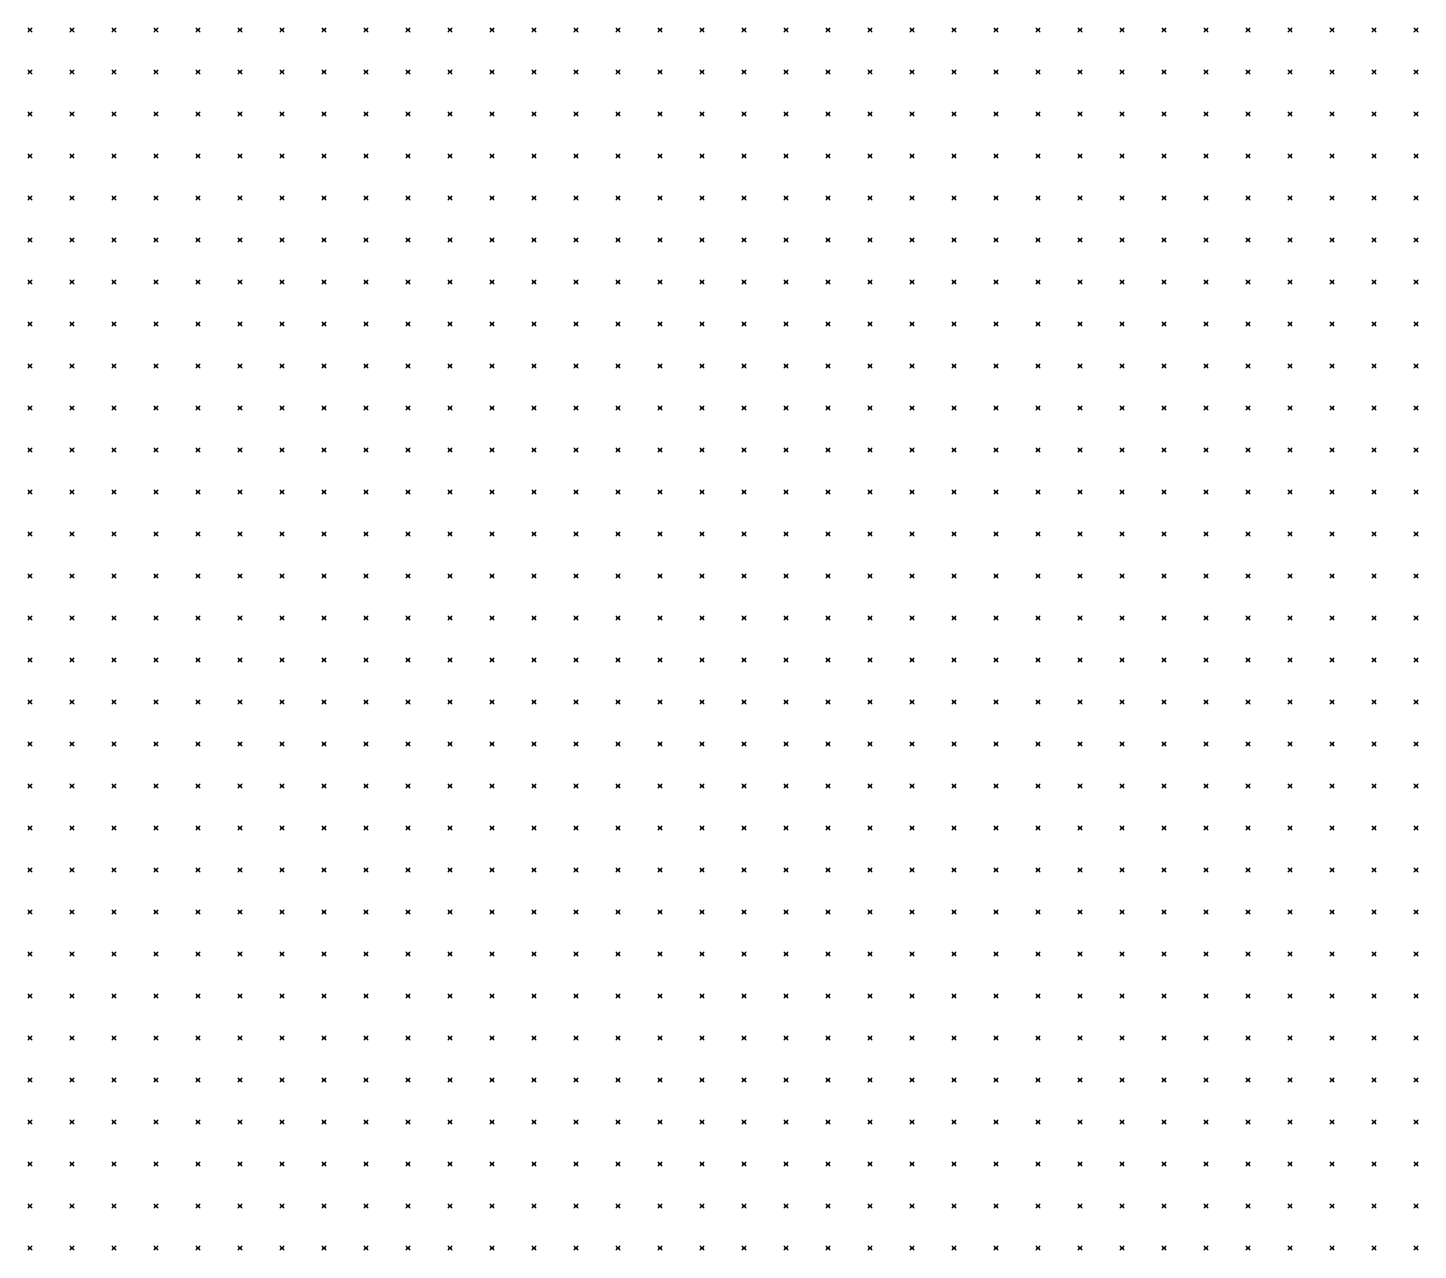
# Model space of a CAD drawing. Header units: metres. Extents: x 441556 to 446409, y 432338 to 461058.
# Drawn here: x 443856.1 to 443955.3, y 445835.1 to 445922.4 of the extents above; entities that cross this region are included whole.
import ezdxf

# ---------------------------------------------------------------- set-up
doc = ezdxf.new("R2010")
doc.units = ezdxf.units.M
doc.header["$MEASUREMENT"] = 0
doc.header["$PDMODE"] = 35
doc.header["$PDSIZE"] = 0.15
doc.layers.add('DTM-NOK-RevN_POINTS', color=91, linetype='Continuous')

msp = doc.modelspace()

# ---------------------------------------------------------------- linework, layer by layer
at = {"layer": 'DTM-NOK-RevN_POINTS'}
for p in [(443856.21, 445922.247, 450.444), (443859.21, 445922.247, 447.466), (443862.209, 445922.247, 444.919), (443865.208, 445922.247, 442.546), (443868.208, 445922.247, 439.803), (443871.207, 445922.247, 437.435), (443874.206, 445922.247, 434.849), (443877.206, 445922.247, 432.416), (443880.205, 445922.247, 430.016), (443883.205, 445922.247, 427.384), (443886.204, 445922.247, 425.056), (443889.203, 445922.247, 422.435), (443892.203, 445922.247, 420.118), (443895.202, 445922.247, 417.293), (443898.201, 445922.247, 414.513), (443901.201, 445922.247, 411.693), (443904.2, 445922.247, 408.978), (443907.199, 445922.247, 406.64), (443910.199, 445922.247, 404.181), (443913.198, 445922.247, 402.354), (443916.197, 445922.247, 401.033), (443919.197, 445922.247, 399.263), (443922.196, 445922.247, 396.566), (443925.196, 445922.247, 393.345), (443928.195, 445922.247, 389.712), (443931.194, 445922.247, 387.185), (443934.194, 445922.247, 385.286), (443937.193, 445922.247, 384.227), (443940.192, 445922.247, 383.909), (443943.192, 445922.247, 383.198), (443946.191, 445922.247, 382.499), (443949.19, 445922.247, 380.996), (443952.19, 445922.247, 379.241), (443955.189, 445922.247, 377.844), (443856.21, 445919.247, 450.944), (443859.21, 445919.247, 448.06), (443862.209, 445919.247, 445.373), (443865.208, 445919.247, 442.871), (443868.208, 445919.247, 439.605), (443871.207, 445919.247, 436.946), (443874.206, 445919.247, 434.113), (443877.206, 445919.247, 431.768), (443880.205, 445919.247, 429.182), (443883.205, 445919.247, 426.593), (443886.204, 445919.247, 424.174), (443889.203, 445919.247, 421.003), (443892.203, 445919.247, 418.362), (443895.202, 445919.247, 415.669), (443898.201, 445919.247, 413.116), (443901.201, 445919.247, 410.821), (443904.2, 445919.247, 408.655), (443907.199, 445919.247, 407.012), (443910.199, 445919.247, 405.509), (443913.198, 445919.247, 404.943), (443916.197, 445919.247, 403.521), (443919.197, 445919.247, 400.94), (443922.196, 445919.247, 397.807), (443925.196, 445919.247, 394.336), (443928.195, 445919.247, 390.859), (443931.194, 445919.247, 387.46), (443934.194, 445919.247, 384.742), (443937.193, 445919.247, 382.512), (443940.192, 445919.247, 381.08), (443943.192, 445919.247, 379.922), (443946.191, 445919.247, 379.955), (443949.19, 445919.247, 378.801), (443952.19, 445919.247, 377.685), (443955.189, 445919.247, 376.512), (443856.21, 445916.248, 451.588), (443859.21, 445916.248, 448.802), (443862.209, 445916.248, 445.869), (443865.208, 445916.248, 442.835), (443868.208, 445916.248, 439.272), (443871.207, 445916.248, 436.195), (443874.206, 445916.248, 433.542), (443877.206, 445916.248, 430.811), (443880.205, 445916.248, 427.803), (443883.205, 445916.248, 424.984), (443886.204, 445916.248, 422.559), (443889.203, 445916.248, 419.323), (443892.203, 445916.248, 417.041), (443895.202, 445916.248, 415.247), (443898.201, 445916.248, 413.47), (443901.201, 445916.248, 411.931), (443904.2, 445916.248, 410.829), (443907.199, 445916.248, 409.678), (443910.199, 445916.248, 408.72), (443913.198, 445916.248, 406.893), (443916.197, 445916.248, 404.729), (443919.197, 445916.248, 401.993), (443922.196, 445916.248, 399.144), (443925.196, 445916.248, 395.629), (443928.195, 445916.248, 392.254), (443931.194, 445916.248, 388.376), (443934.194, 445916.248, 385.338), (443937.193, 445916.248, 382.456), (443940.192, 445916.248, 379.89), (443943.192, 445916.248, 378.086), (443946.191, 445916.248, 377.279), (443949.19, 445916.248, 376.033), (443952.19, 445916.248, 375.791), (443955.189, 445916.248, 374.752), (443856.21, 445913.248, 451.396), (443859.21, 445913.248, 448.888), (443862.209, 445913.248, 446.175), (443865.208, 445913.248, 443.533), (443868.208, 445913.248, 438.524), (443871.207, 445913.248, 435.756), (443874.206, 445913.248, 432.867), (443877.206, 445913.248, 429.953), (443880.205, 445913.248, 426.817), (443883.205, 445913.248, 423.968), (443886.204, 445913.248, 421.579), (443889.203, 445913.248, 419.34), (443892.203, 445913.248, 418.292), (443895.202, 445913.248, 417.328), (443898.201, 445913.248, 415.846), (443901.201, 445913.248, 414.952), (443904.2, 445913.248, 413.745), (443907.199, 445913.248, 412.318), (443910.199, 445913.248, 410.098), (443913.198, 445913.248, 407.941), (443916.197, 445913.248, 405.604), (443919.197, 445913.248, 402.888), (443922.196, 445913.248, 399.758), (443925.196, 445913.248, 396.705), (443928.195, 445913.248, 393.495), (443931.194, 445913.248, 390.006), (443934.194, 445913.248, 386.837), (443937.193, 445913.248, 383.5), (443940.192, 445913.248, 380.179), (443943.192, 445913.248, 377.03), (443946.191, 445913.248, 375.242), (443949.19, 445913.248, 374.101), (443952.19, 445913.248, 373.139), (443955.189, 445913.248, 372.551), (443856.21, 445910.249, 450.413), (443859.21, 445910.249, 448.079), (443862.209, 445910.249, 445.744), (443865.208, 445910.249, 442.889), (443868.208, 445910.249, 439.216), (443871.207, 445910.249, 436.141), (443874.206, 445910.249, 432.852), (443877.206, 445910.249, 429.817), (443880.205, 445910.249, 426.731), (443883.205, 445910.249, 423.958), (443886.204, 445910.249, 422.089), (443889.203, 445910.249, 421.645), (443892.203, 445910.249, 420.912), (443895.202, 445910.249, 419.863), (443898.201, 445910.249, 418.638), (443901.201, 445910.249, 417.29), (443904.2, 445910.249, 415.491), (443907.199, 445910.249, 413.685), (443910.199, 445910.249, 411.374), (443913.198, 445910.249, 408.895), (443916.197, 445910.249, 406.355), (443919.197, 445910.249, 403.643), (443922.196, 445910.249, 400.718), (443925.196, 445910.249, 397.473), (443928.195, 445910.249, 394.152), (443931.194, 445910.249, 390.979), (443934.194, 445910.249, 388.382), (443937.193, 445910.249, 384.758), (443940.192, 445910.249, 380.987), (443943.192, 445910.249, 377.727), (443946.191, 445910.249, 375.006), (443949.19, 445910.249, 372.908), (443952.19, 445910.249, 371.046), (443955.189, 445910.249, 370.018), (443856.21, 445907.25, 448.985), (443859.21, 445907.25, 446.827), (443862.209, 445907.25, 444.332), (443865.208, 445907.25, 441.923), (443868.208, 445907.25, 438.765), (443871.207, 445907.25, 435.941), (443874.206, 445907.25, 432.72), (443877.206, 445907.25, 429.776), (443880.205, 445907.25, 426.755), (443883.205, 445907.25, 424.679), (443886.204, 445907.25, 424.243), (443889.203, 445907.25, 424.256), (443892.203, 445907.25, 423.542), (443895.202, 445907.25, 422.066), (443898.201, 445907.25, 420.688), (443901.201, 445907.25, 419.077), (443904.2, 445907.25, 416.961), (443907.199, 445907.25, 414.718), (443910.199, 445907.25, 412.252), (443913.198, 445907.25, 409.572), (443916.197, 445907.25, 406.882), (443919.197, 445907.25, 403.971), (443922.196, 445907.25, 401.071), (443925.196, 445907.25, 398.06), (443928.195, 445907.25, 395.065), (443931.194, 445907.25, 391.693), (443934.194, 445907.25, 388.487), (443937.193, 445907.25, 385.452), (443940.192, 445907.25, 381.778), (443943.192, 445907.25, 378.774), (443946.191, 445907.25, 375.935), (443949.19, 445907.25, 373.185), (443952.19, 445907.25, 370.763), (443955.189, 445907.25, 368.604), (443856.21, 445904.25, 448.151), (443859.21, 445904.25, 445.397), (443862.209, 445904.25, 442.952), (443865.208, 445904.25, 440.552), (443868.208, 445904.25, 437.749), (443871.207, 445904.25, 434.991), (443874.206, 445904.25, 432.165), (443877.206, 445904.25, 429.535), (443880.205, 445904.25, 427.626), (443883.205, 445904.25, 427.389), (443886.204, 445904.25, 427.258), (443889.203, 445904.25, 426.818), (443892.203, 445904.25, 425.556), (443895.202, 445904.25, 424.074), (443898.201, 445904.25, 421.961), (443901.201, 445904.25, 420.082), (443904.2, 445904.25, 417.938), (443907.199, 445904.25, 415.273), (443910.199, 445904.25, 412.436), (443913.198, 445904.25, 409.974), (443916.197, 445904.25, 406.943), (443919.197, 445904.25, 403.964), (443922.196, 445904.25, 400.788), (443925.196, 445904.25, 397.965), (443928.195, 445904.25, 395.417), (443931.194, 445904.25, 392.488), (443934.194, 445904.25, 389.356), (443937.193, 445904.25, 386.292), (443940.192, 445904.25, 382.913), (443943.192, 445904.25, 379.899), (443946.191, 445904.25, 376.956), (443949.19, 445904.25, 374.654), (443952.19, 445904.25, 372.118), (443955.189, 445904.25, 369.977), (443856.21, 445901.251, 446.874), (443859.21, 445901.251, 444.443), (443862.209, 445901.251, 442.041), (443865.208, 445901.251, 439.342), (443868.208, 445901.251, 436.613), (443871.207, 445901.251, 434.086), (443874.206, 445901.251, 431.975), (443877.206, 445901.251, 430.415), (443880.205, 445901.251, 430.174), (443883.205, 445901.251, 430.363), (443886.204, 445901.251, 429.478), (443889.203, 445901.251, 428.408), (443892.203, 445901.251, 427.192), (443895.202, 445901.251, 425.432), (443898.201, 445901.251, 423.174), (443901.201, 445901.251, 420.886), (443904.2, 445901.251, 418.517), (443907.199, 445901.251, 415.897), (443910.199, 445901.251, 412.706), (443913.198, 445901.251, 409.68), (443916.197, 445901.251, 406.825), (443919.197, 445901.251, 403.899), (443922.196, 445901.251, 401.022), (443925.196, 445901.251, 397.989), (443928.195, 445901.251, 395.608), (443931.194, 445901.251, 393.025), (443934.194, 445901.251, 390.491), (443937.193, 445901.251, 387.724), (443940.192, 445901.251, 385.148), (443943.192, 445901.251, 382.282), (443946.191, 445901.251, 378.761), (443949.19, 445901.251, 376.457), (443952.19, 445901.251, 373.679), (443955.189, 445901.251, 370.946), (443856.21, 445898.252, 446.038), (443859.21, 445898.252, 443.887), (443862.209, 445898.252, 441.269), (443865.208, 445898.252, 438.432), (443868.208, 445898.252, 435.874), (443871.207, 445898.252, 434.212), (443874.206, 445898.252, 433.015), (443877.206, 445898.252, 432.703), (443880.205, 445898.252, 432.826), (443883.205, 445898.252, 432.608), (443886.204, 445898.252, 431.597), (443889.203, 445898.252, 430.02), (443892.203, 445898.252, 428.512), (443895.202, 445898.252, 426.385), (443898.201, 445898.252, 423.991), (443901.201, 445898.252, 421.55), (443904.2, 445898.252, 419.011), (443907.199, 445898.252, 416.137), (443910.199, 445898.252, 413.114), (443913.198, 445898.252, 409.704), (443916.197, 445898.252, 406.689), (443919.197, 445898.252, 404.143), (443922.196, 445898.252, 401.613), (443925.196, 445898.252, 398.612), (443928.195, 445898.252, 396.057), (443931.194, 445898.252, 393.797), (443934.194, 445898.252, 391.853), (443937.193, 445898.252, 389.266), (443940.192, 445898.252, 386.237), (443943.192, 445898.252, 383.526), (443946.191, 445898.252, 380.465), (443949.19, 445898.252, 378.015), (443952.19, 445898.252, 375.05), (443955.189, 445898.252, 371.958), (443856.21, 445895.252, 445.015), (443859.21, 445895.252, 442.766), (443862.209, 445895.252, 440.468), (443865.208, 445895.252, 438.298), (443868.208, 445895.252, 436.813), (443871.207, 445895.252, 436.047), (443874.206, 445895.252, 435.671), (443877.206, 445895.252, 435.241), (443880.205, 445895.252, 434.86), (443883.205, 445895.252, 434.349), (443886.204, 445895.252, 433.118), (443889.203, 445895.252, 431.356), (443892.203, 445895.252, 429.568), (443895.202, 445895.252, 427.349), (443898.201, 445895.252, 424.556), (443901.201, 445895.252, 422.074), (443904.2, 445895.252, 419.418), (443907.199, 445895.252, 416.426), (443910.199, 445895.252, 413.302), (443913.198, 445895.252, 410.473), (443916.197, 445895.252, 407.773), (443919.197, 445895.252, 405.036), (443922.196, 445895.252, 402.468), (443925.196, 445895.252, 399.711), (443928.195, 445895.252, 397.206), (443931.194, 445895.252, 394.747), (443934.194, 445895.252, 392.694), (443937.193, 445895.252, 390.313), (443940.192, 445895.252, 387.367), (443943.192, 445895.252, 384.571), (443946.191, 445895.252, 381.796), (443949.19, 445895.252, 379.047), (443952.19, 445895.252, 376.425), (443955.189, 445895.252, 373.674), (443856.21, 445892.253, 444.246), (443859.21, 445892.253, 442.305), (443862.209, 445892.253, 440.754), (443865.208, 445892.253, 439.62), (443868.208, 445892.253, 438.886), (443871.207, 445892.253, 438.519), (443874.206, 445892.253, 438.044), (443877.206, 445892.253, 437.677), (443880.205, 445892.253, 436.838), (443883.205, 445892.253, 436.224), (443886.204, 445892.253, 434.819), (443889.203, 445892.253, 432.908), (443892.203, 445892.253, 430.667), (443895.202, 445892.253, 428.084), (443898.201, 445892.253, 425.434), (443901.201, 445892.253, 422.84), (443904.2, 445892.253, 419.877), (443907.199, 445892.253, 417.255), (443910.199, 445892.253, 414.154), (443913.198, 445892.253, 411.79), (443916.197, 445892.253, 409.135), (443919.197, 445892.253, 406.477), (443922.196, 445892.253, 403.435), (443925.196, 445892.253, 400.827), (443928.195, 445892.253, 398.268), (443931.194, 445892.253, 395.642), (443934.194, 445892.253, 393.581), (443937.193, 445892.253, 390.952), (443940.192, 445892.253, 387.873), (443943.192, 445892.253, 385.314), (443946.191, 445892.253, 382.524), (443949.19, 445892.253, 379.922), (443952.19, 445892.253, 377.463), (443955.189, 445892.253, 374.72), (443856.21, 445889.254, 444.879), (443859.21, 445889.254, 443.701), (443862.209, 445889.254, 442.873), (443865.208, 445889.254, 441.922), (443868.208, 445889.254, 441.082), (443871.207, 445889.254, 440.484), (443874.206, 445889.254, 440.011), (443877.206, 445889.254, 439.629), (443880.205, 445889.254, 439.043), (443883.205, 445889.254, 438.132), (443886.204, 445889.254, 436.859), (443889.203, 445889.254, 434.651), (443892.203, 445889.254, 432.433), (443895.202, 445889.254, 429.793), (443898.201, 445889.254, 427.059), (443901.201, 445889.254, 424.169), (443904.2, 445889.254, 421.098), (443907.199, 445889.254, 418.337), (443910.199, 445889.254, 415.717), (443913.198, 445889.254, 413.122), (443916.197, 445889.254, 410.387), (443919.197, 445889.254, 407.594), (443922.196, 445889.254, 404.313), (443925.196, 445889.254, 401.722), (443928.195, 445889.254, 399.272), (443931.194, 445889.254, 396.412), (443934.194, 445889.254, 393.449), (443937.193, 445889.254, 390.889), (443940.192, 445889.254, 388.145), (443943.192, 445889.254, 385.766), (443946.191, 445889.254, 383.214), (443949.19, 445889.254, 380.75), (443952.19, 445889.254, 378.112), (443955.189, 445889.254, 375.396), (443856.21, 445886.254, 447.032), (443859.21, 445886.254, 446.036), (443862.209, 445886.254, 445.005), (443865.208, 445886.254, 443.702), (443868.208, 445886.254, 443.239), (443871.207, 445886.254, 442.916), (443874.206, 445886.254, 442.35), (443877.206, 445886.254, 441.71), (443880.205, 445886.254, 440.966), (443883.205, 445886.254, 440.293), (443886.204, 445886.254, 439.021), (443889.203, 445886.254, 437.002), (443892.203, 445886.254, 434.464), (443895.202, 445886.254, 431.713), (443898.201, 445886.254, 428.575), (443901.201, 445886.254, 425.432), (443904.2, 445886.254, 422.659), (443907.199, 445886.254, 419.658), (443910.199, 445886.254, 416.914), (443913.198, 445886.254, 414.217), (443916.197, 445886.254, 411.254), (443919.197, 445886.254, 408.173), (443922.196, 445886.254, 405.047), (443925.196, 445886.254, 402.153), (443928.195, 445886.254, 399.429), (443931.194, 445886.254, 396.716), (443934.194, 445886.254, 393.298), (443937.193, 445886.254, 390.648), (443940.192, 445886.254, 388.515), (443943.192, 445886.254, 386.272), (443946.191, 445886.254, 383.57), (443949.19, 445886.254, 381.056), (443952.19, 445886.254, 378.4), (443955.189, 445886.254, 376.059), (443856.21, 445883.255, 449.344), (443859.21, 445883.255, 448.147), (443862.209, 445883.255, 446.9), (443865.208, 445883.255, 445.846), (443868.208, 445883.255, 445.352), (443871.207, 445883.255, 444.779), (443874.206, 445883.255, 444.61), (443877.206, 445883.255, 444.087), (443880.205, 445883.255, 442.957), (443883.205, 445883.255, 441.83), (443886.204, 445883.255, 440.482), (443889.203, 445883.255, 438.574), (443892.203, 445883.255, 436.344), (443895.202, 445883.255, 433.59), (443898.201, 445883.255, 430.607), (443901.201, 445883.255, 427.137), (443904.2, 445883.255, 424.073), (443907.199, 445883.255, 421.127), (443910.199, 445883.255, 417.85), (443913.198, 445883.255, 414.882), (443916.197, 445883.255, 411.974), (443919.197, 445883.255, 408.964), (443922.196, 445883.255, 405.982), (443925.196, 445883.255, 402.816), (443928.195, 445883.255, 399.91), (443931.194, 445883.255, 396.796), (443934.194, 445883.255, 393.976), (443937.193, 445883.255, 391.006), (443940.192, 445883.255, 388.584), (443943.192, 445883.255, 386.475), (443946.191, 445883.255, 384.038), (443949.19, 445883.255, 381.478), (443952.19, 445883.255, 379.075), (443955.189, 445883.255, 376.63), (443856.21, 445880.256, 451.334), (443859.21, 445880.256, 450.245), (443862.209, 445880.256, 449.226), (443865.208, 445880.256, 448.462), (443868.208, 445880.256, 447.906), (443871.207, 445880.256, 447.472), (443874.206, 445880.256, 446.78), (443877.206, 445880.256, 445.973), (443880.205, 445880.256, 444.791), (443883.205, 445880.256, 443.509), (443886.204, 445880.256, 441.743), (443889.203, 445880.256, 439.65), (443892.203, 445880.256, 437.392), (443895.202, 445880.256, 434.546), (443898.201, 445880.256, 431.414), (443901.201, 445880.256, 428.56), (443904.2, 445880.256, 425.526), (443907.199, 445880.256, 422.76), (443910.199, 445880.256, 418.933), (443913.198, 445880.256, 415.562), (443916.197, 445880.256, 412.612), (443919.197, 445880.256, 409.619), (443922.196, 445880.256, 406.321), (443925.196, 445880.256, 403.285), (443928.195, 445880.256, 400.44), (443931.194, 445880.256, 397.867), (443934.194, 445880.256, 394.98), (443937.193, 445880.256, 391.984), (443940.192, 445880.256, 389.201), (443943.192, 445880.256, 386.585), (443946.191, 445880.256, 384.305), (443949.19, 445880.256, 382.068), (443952.19, 445880.256, 379.658), (443955.189, 445880.256, 376.879), (443856.21, 445877.256, 453.385), (443859.21, 445877.256, 452.255), (443862.209, 445877.256, 451.461), (443865.208, 445877.256, 450.847), (443868.208, 445877.256, 450.138), (443871.207, 445877.256, 449.738), (443874.206, 445877.256, 448.926), (443877.206, 445877.256, 448.057), (443880.205, 445877.256, 446.409), (443883.205, 445877.256, 444.646), (443886.204, 445877.256, 442.825), (443889.203, 445877.256, 440.422), (443892.203, 445877.256, 437.936), (443895.202, 445877.256, 434.959), (443898.201, 445877.256, 431.892), (443901.201, 445877.256, 429.306), (443904.2, 445877.256, 426.317), (443907.199, 445877.256, 423.563), (443910.199, 445877.256, 419.745), (443913.198, 445877.256, 416.33), (443916.197, 445877.256, 412.912), (443919.197, 445877.256, 409.935), (443922.196, 445877.256, 407.207), (443925.196, 445877.256, 404.019), (443928.195, 445877.256, 400.965), (443931.194, 445877.256, 398.374), (443934.194, 445877.256, 395.626), (443937.193, 445877.256, 392.817), (443940.192, 445877.256, 389.911), (443943.192, 445877.256, 387.382), (443946.191, 445877.256, 384.623), (443949.19, 445877.256, 382.313), (443952.19, 445877.256, 379.673), (443955.189, 445877.256, 376.886), (443856.21, 445874.257, 455.441), (443859.21, 445874.257, 454.687), (443862.209, 445874.257, 454.059), (443865.208, 445874.257, 453.78), (443868.208, 445874.257, 452.728), (443871.207, 445874.257, 451.876), (443874.206, 445874.257, 450.64), (443877.206, 445874.257, 449.017), (443880.205, 445874.257, 447.16), (443883.205, 445874.257, 445.377), (443886.204, 445874.257, 443.302), (443889.203, 445874.257, 440.882), (443892.203, 445874.257, 438.646), (443895.202, 445874.257, 435.522), (443898.201, 445874.257, 432.747), (443901.201, 445874.257, 429.918), (443904.2, 445874.257, 426.569), (443907.199, 445874.257, 423.878), (443910.199, 445874.257, 420.637), (443913.198, 445874.257, 416.802), (443916.197, 445874.257, 412.833), (443919.197, 445874.257, 410.187), (443922.196, 445874.257, 407.161), (443925.196, 445874.257, 404.039), (443928.195, 445874.257, 401.158), (443931.194, 445874.257, 398.429), (443934.194, 445874.257, 395.852), (443937.193, 445874.257, 392.923), (443940.192, 445874.257, 390.227), (443943.192, 445874.257, 387.397), (443946.191, 445874.257, 384.931), (443949.19, 445874.257, 382.796), (443952.19, 445874.257, 379.792), (443955.189, 445874.257, 377.206), (443856.21, 445871.257, 457.736), (443859.21, 445871.257, 457.043), (443862.209, 445871.257, 456.65), (443865.208, 445871.257, 455.966), (443868.208, 445871.257, 454.927), (443871.207, 445871.257, 453.199), (443874.206, 445871.257, 451.407), (443877.206, 445871.257, 449.545), (443880.205, 445871.257, 447.443), (443883.205, 445871.257, 445.657), (443886.204, 445871.257, 443.607), (443889.203, 445871.257, 441.258), (443892.203, 445871.257, 438.978), (443895.202, 445871.257, 436.255), (443898.201, 445871.257, 433.168), (443901.201, 445871.257, 430.015), (443904.2, 445871.257, 427.122), (443907.199, 445871.257, 423.851), (443910.199, 445871.257, 420.491), (443913.198, 445871.257, 417.046), (443916.197, 445871.257, 413.664), (443919.197, 445871.257, 410.105), (443922.196, 445871.257, 407.205), (443925.196, 445871.257, 403.721), (443928.195, 445871.257, 400.503), (443931.194, 445871.257, 397.678), (443934.194, 445871.257, 395.227), (443937.193, 445871.257, 392.812), (443940.192, 445871.257, 390.224), (443943.192, 445871.257, 387.713), (443946.191, 445871.257, 385.261), (443949.19, 445871.257, 382.958), (443952.19, 445871.257, 380.297), (443955.189, 445871.257, 377.513), (443856.21, 445868.258, 459.74), (443859.21, 445868.258, 459.104), (443862.209, 445868.258, 458.293), (443865.208, 445868.258, 457.204), (443868.208, 445868.258, 455.632), (443871.207, 445868.258, 453.749), (443874.206, 445868.258, 451.566), (443877.206, 445868.258, 449.417), (443880.205, 445868.258, 447.243), (443883.205, 445868.258, 445.217), (443886.204, 445868.258, 443.323), (443889.203, 445868.258, 440.544), (443892.203, 445868.258, 438.409), (443895.202, 445868.258, 436.062), (443898.201, 445868.258, 433.379), (443901.201, 445868.258, 430.299), (443904.2, 445868.258, 427.093), (443907.199, 445868.258, 423.579), (443910.199, 445868.258, 420.296), (443913.198, 445868.258, 417.344), (443916.197, 445868.258, 413.763), (443919.197, 445868.258, 410.168), (443922.196, 445868.258, 407.124), (443925.196, 445868.258, 403.776), (443928.195, 445868.258, 400.743), (443931.194, 445868.258, 397.656), (443934.194, 445868.258, 395.048), (443937.193, 445868.258, 392.402), (443940.192, 445868.258, 390.302), (443943.192, 445868.258, 387.875), (443946.191, 445868.258, 385.522), (443949.19, 445868.258, 383.127), (443952.19, 445868.258, 380.325), (443955.189, 445868.258, 377.539), (443856.21, 445865.259, 461.486), (443859.21, 445865.259, 460.745), (443862.209, 445865.259, 459.702), (443865.208, 445865.259, 457.845), (443868.208, 445865.259, 455.666), (443871.207, 445865.259, 453.582), (443874.206, 445865.259, 451.148), (443877.206, 445865.259, 448.971), (443880.205, 445865.259, 446.574), (443883.205, 445865.259, 444.132), (443886.204, 445865.259, 441.691), (443889.203, 445865.259, 438.751), (443892.203, 445865.259, 436.71), (443895.202, 445865.259, 435.06), (443898.201, 445865.259, 432.682), (443901.201, 445865.259, 429.806), (443904.2, 445865.259, 426.979), (443907.199, 445865.259, 423.422), (443910.199, 445865.259, 420.177), (443913.198, 445865.259, 417.338), (443916.197, 445865.259, 413.825), (443919.197, 445865.259, 410.305), (443922.196, 445865.259, 406.97), (443925.196, 445865.259, 404.045), (443928.195, 445865.259, 400.747), (443931.194, 445865.259, 398.013), (443934.194, 445865.259, 395.366), (443937.193, 445865.259, 392.631), (443940.192, 445865.259, 390.383), (443943.192, 445865.259, 387.811), (443946.191, 445865.259, 385.335), (443949.19, 445865.259, 383.208), (443952.19, 445865.259, 380.551), (443955.189, 445865.259, 377.796), (443856.21, 445862.259, 463.056), (443859.21, 445862.259, 461.784), (443862.209, 445862.259, 460.26), (443865.208, 445862.259, 458.403), (443868.208, 445862.259, 455.849), (443871.207, 445862.259, 453.441), (443874.206, 445862.259, 450.637), (443877.206, 445862.259, 448.099), (443880.205, 445862.259, 445.326), (443883.205, 445862.259, 442.653), (443886.204, 445862.259, 440.064), (443889.203, 445862.259, 437.117), (443892.203, 445862.259, 435.037), (443895.202, 445862.259, 433.06), (443898.201, 445862.259, 430.541), (443901.201, 445862.259, 427.913), (443904.2, 445862.259, 425.295), (443907.199, 445862.259, 422.948), (443910.199, 445862.259, 420.121), (443913.198, 445862.259, 417.374), (443916.197, 445862.259, 413.347), (443919.197, 445862.259, 410.15), (443922.196, 445862.259, 407.037), (443925.196, 445862.259, 403.966), (443928.195, 445862.259, 400.861), (443931.194, 445862.259, 398.001), (443934.194, 445862.259, 395.048), (443937.193, 445862.259, 392.49), (443940.192, 445862.259, 390.028), (443943.192, 445862.259, 387.674), (443946.191, 445862.259, 385.308), (443949.19, 445862.259, 383.137), (443952.19, 445862.259, 380.547), (443955.189, 445862.259, 378.066), (443856.21, 445859.26, 464.087), (443859.21, 445859.26, 462.552), (443862.209, 445859.26, 460.331), (443865.208, 445859.26, 458.251), (443868.208, 445859.26, 455.479), (443871.207, 445859.26, 452.987), (443874.206, 445859.26, 450.028), (443877.206, 445859.26, 446.835), (443880.205, 445859.26, 444.15), (443883.205, 445859.26, 441.29), (443886.204, 445859.26, 438.648), (443889.203, 445859.26, 435.453), (443892.203, 445859.26, 433.217), (443895.202, 445859.26, 430.832), (443898.201, 445859.26, 428.369), (443901.201, 445859.26, 425.854), (443904.2, 445859.26, 423.307), (443907.199, 445859.26, 421.366), (443910.199, 445859.26, 418.918), (443913.198, 445859.26, 416.044), (443916.197, 445859.26, 412.947), (443919.197, 445859.26, 409.643), (443922.196, 445859.26, 406.645), (443925.196, 445859.26, 403.899), (443928.195, 445859.26, 400.829), (443931.194, 445859.26, 398.022), (443934.194, 445859.26, 394.684), (443937.193, 445859.26, 392.268), (443940.192, 445859.26, 389.965), (443943.192, 445859.26, 387.746), (443946.191, 445859.26, 385.281), (443949.19, 445859.26, 382.953), (443952.19, 445859.26, 380.342), (443955.189, 445859.26, 377.931), (443856.21, 445856.261, 464.268), (443859.21, 445856.261, 462.72), (443862.209, 445856.261, 460.385), (443865.208, 445856.261, 457.98), (443868.208, 445856.261, 455.361), (443871.207, 445856.261, 452.726), (443874.206, 445856.261, 449.385), (443877.206, 445856.261, 446.301), (443880.205, 445856.261, 443.541), (443883.205, 445856.261, 440.442), (443886.204, 445856.261, 437.537), (443889.203, 445856.261, 434.248), (443892.203, 445856.261, 431.969), (443895.202, 445856.261, 429.524), (443898.201, 445856.261, 426.941), (443901.201, 445856.261, 424.424), (443904.2, 445856.261, 421.94), (443907.199, 445856.261, 419.674), (443910.199, 445856.261, 417.178), (443913.198, 445856.261, 414.671), (443916.197, 445856.261, 411.861), (443919.197, 445856.261, 408.839), (443922.196, 445856.261, 406.162), (443925.196, 445856.261, 403.295), (443928.195, 445856.261, 400.725), (443931.194, 445856.261, 397.615), (443934.194, 445856.261, 394.679), (443937.193, 445856.261, 392.23), (443940.192, 445856.261, 389.935), (443943.192, 445856.261, 387.527), (443946.191, 445856.261, 384.945), (443949.19, 445856.261, 382.657), (443952.19, 445856.261, 380.393), (443955.189, 445856.261, 378.182), (443856.21, 445853.261, 463.939), (443859.21, 445853.261, 462.009), (443862.209, 445853.261, 459.977), (443865.208, 445853.261, 457.587), (443868.208, 445853.261, 454.83), (443871.207, 445853.261, 452.284), (443874.206, 445853.261, 449.282), (443877.206, 445853.261, 446.393), (443880.205, 445853.261, 443.18), (443883.205, 445853.261, 439.88), (443886.204, 445853.261, 436.722), (443889.203, 445853.261, 433.618), (443892.203, 445853.261, 431.104), (443895.202, 445853.261, 428.371), (443898.201, 445853.261, 425.954), (443901.201, 445853.261, 423.326), (443904.2, 445853.261, 420.898), (443907.199, 445853.261, 418.571), (443910.199, 445853.261, 416.045), (443913.198, 445853.261, 413.608), (443916.197, 445853.261, 410.941), (443919.197, 445853.261, 408.177), (443922.196, 445853.261, 405.485), (443925.196, 445853.261, 402.431), (443928.195, 445853.261, 400.076), (443931.194, 445853.261, 397.359), (443934.194, 445853.261, 394.738), (443937.193, 445853.261, 392.189), (443940.192, 445853.261, 389.588), (443943.192, 445853.261, 386.934), (443946.191, 445853.261, 384.371), (443949.19, 445853.261, 382.193), (443952.19, 445853.261, 380.048), (443955.189, 445853.261, 378.118), (443856.21, 445850.262, 463.416), (443859.21, 445850.262, 461.018), (443862.209, 445850.262, 459.087), (443865.208, 445850.262, 456.996), (443868.208, 445850.262, 454.313), (443871.207, 445850.262, 451.865), (443874.206, 445850.262, 449.308), (443877.206, 445850.262, 446.916), (443880.205, 445850.262, 443.953), (443883.205, 445850.262, 440.36), (443886.204, 445850.262, 436.725), (443889.203, 445850.262, 432.888), (443892.203, 445850.262, 430.327), (443895.202, 445850.262, 427.74), (443898.201, 445850.262, 425.14), (443901.201, 445850.262, 422.509), (443904.2, 445850.262, 419.907), (443907.199, 445850.262, 417.449), (443910.199, 445850.262, 414.84), (443913.198, 445850.262, 412.4), (443916.197, 445850.262, 409.741), (443919.197, 445850.262, 407.249), (443922.196, 445850.262, 404.619), (443925.196, 445850.262, 401.586), (443928.195, 445850.262, 399.407), (443931.194, 445850.262, 396.751), (443934.194, 445850.262, 394.458), (443937.193, 445850.262, 392.053), (443940.192, 445850.262, 389.514), (443943.192, 445850.262, 386.655), (443946.191, 445850.262, 384.412), (443949.19, 445850.262, 382.09), (443952.19, 445850.262, 379.956), (443955.189, 445850.262, 377.965), (443856.21, 445847.263, 462.636), (443859.21, 445847.263, 459.913), (443862.209, 445847.263, 457.699), (443865.208, 445847.263, 455.699), (443868.208, 445847.263, 453.47), (443871.207, 445847.263, 451.087), (443874.206, 445847.263, 448.887), (443877.206, 445847.263, 446.195), (443880.205, 445847.263, 443.783), (443883.205, 445847.263, 440.807), (443886.204, 445847.263, 437.125), (443889.203, 445847.263, 432.607), (443892.203, 445847.263, 429.813), (443895.202, 445847.263, 427.203), (443898.201, 445847.263, 424.518), (443901.201, 445847.263, 421.821), (443904.2, 445847.263, 419.228), (443907.199, 445847.263, 416.849), (443910.199, 445847.263, 414.392), (443913.198, 445847.263, 412.11), (443916.197, 445847.263, 409.602), (443919.197, 445847.263, 406.966), (443922.196, 445847.263, 404.375), (443925.196, 445847.263, 401.723), (443928.195, 445847.263, 399.617), (443931.194, 445847.263, 397.187), (443934.194, 445847.263, 394.927), (443937.193, 445847.263, 392.504), (443940.192, 445847.263, 390.273), (443943.192, 445847.263, 387.22), (443946.191, 445847.263, 385.071), (443949.19, 445847.263, 382.954), (443952.19, 445847.263, 380.511), (443955.189, 445847.263, 378.27), (443856.21, 445844.263, 461.866), (443859.21, 445844.263, 458.899), (443862.209, 445844.263, 456.385), (443865.208, 445844.263, 454.356), (443868.208, 445844.263, 452.261), (443871.207, 445844.263, 450.052), (443874.206, 445844.263, 447.575), (443877.206, 445844.263, 445.321), (443880.205, 445844.263, 442.625), (443883.205, 445844.263, 439.916), (443886.204, 445844.263, 436.943), (443889.203, 445844.263, 432.581), (443892.203, 445844.263, 429.724), (443895.202, 445844.263, 426.943), (443898.201, 445844.263, 424.517), (443901.201, 445844.263, 422.009), (443904.2, 445844.263, 419.856), (443907.199, 445844.263, 417.756), (443910.199, 445844.263, 415.422), (443913.198, 445844.263, 413.242), (443916.197, 445844.263, 410.778), (443919.197, 445844.263, 408.227), (443922.196, 445844.263, 405.253), (443925.196, 445844.263, 403.015), (443928.195, 445844.263, 400.612), (443931.194, 445844.263, 398.205), (443934.194, 445844.263, 396.274), (443937.193, 445844.263, 393.632), (443940.192, 445844.263, 391.159), (443943.192, 445844.263, 388.748), (443946.191, 445844.263, 386.072), (443949.19, 445844.263, 383.69), (443952.19, 445844.263, 380.922), (443955.189, 445844.263, 378.344), (443856.21, 445841.264, 461.093), (443859.21, 445841.264, 458.059), (443862.209, 445841.264, 455.47), (443865.208, 445841.264, 453.223), (443868.208, 445841.264, 451.05), (443871.207, 445841.264, 449.138), (443874.206, 445841.264, 446.813), (443877.206, 445841.264, 444.421), (443880.205, 445841.264, 441.872), (443883.205, 445841.264, 439.355), (443886.204, 445841.264, 436.702), (443889.203, 445841.264, 433.37), (443892.203, 445841.264, 430.757), (443895.202, 445841.264, 427.744), (443898.201, 445841.264, 425.383), (443901.201, 445841.264, 423.22), (443904.2, 445841.264, 421.282), (443907.199, 445841.264, 419.224), (443910.199, 445841.264, 416.862), (443913.198, 445841.264, 414.378), (443916.197, 445841.264, 412.091), (443919.197, 445841.264, 409.573), (443922.196, 445841.264, 407.201), (443925.196, 445841.264, 404.535), (443928.195, 445841.264, 402.079), (443931.194, 445841.264, 399.186), (443934.194, 445841.264, 397.132), (443937.193, 445841.264, 394.185), (443940.192, 445841.264, 391.376), (443943.192, 445841.264, 388.944), (443946.191, 445841.264, 386.46), (443949.19, 445841.264, 383.484), (443952.19, 445841.264, 381.173), (443955.189, 445841.264, 378.71), (443856.21, 445838.264, 460.72), (443859.21, 445838.264, 458.08), (443862.209, 445838.264, 455.553), (443865.208, 445838.264, 453.225), (443868.208, 445838.264, 451.035), (443871.207, 445838.264, 449.147), (443874.206, 445838.264, 446.889), (443877.206, 445838.264, 444.604), (443880.205, 445838.264, 442.308), (443883.205, 445838.264, 439.793), (443886.204, 445838.264, 437.447), (443889.203, 445838.264, 435.304), (443892.203, 445838.264, 433.277), (443895.202, 445838.264, 430.158), (443898.201, 445838.264, 426.885), (443901.201, 445838.264, 424.716), (443904.2, 445838.264, 422.894), (443907.199, 445838.264, 420.746), (443910.199, 445838.264, 418.294), (443913.198, 445838.264, 415.985), (443916.197, 445838.264, 413.283), (443919.197, 445838.264, 410.882), (443922.196, 445838.264, 408.436), (443925.196, 445838.264, 405.973), (443928.195, 445838.264, 403.795), (443931.194, 445838.264, 400.55), (443934.194, 445838.264, 398.043), (443937.193, 445838.264, 395.443), (443940.192, 445838.264, 392.084), (443943.192, 445838.264, 389.303), (443946.191, 445838.264, 386.598), (443949.19, 445838.264, 383.731), (443952.19, 445838.264, 381.253), (443955.189, 445838.264, 378.598), (443856.21, 445835.265, 460.665), (443859.21, 445835.265, 458.306), (443862.209, 445835.265, 456.08), (443865.208, 445835.265, 454.184), (443868.208, 445835.265, 452.147), (443871.207, 445835.265, 450.375), (443874.206, 445835.265, 448.134), (443877.206, 445835.265, 445.474), (443880.205, 445835.265, 443.688), (443883.205, 445835.265, 441.713), (443886.204, 445835.265, 439.798), (443889.203, 445835.265, 437.762), (443892.203, 445835.265, 435.955), (443895.202, 445835.265, 433.34), (443898.201, 445835.265, 429.229), (443901.201, 445835.265, 426.427), (443904.2, 445835.265, 424.452), (443907.199, 445835.265, 422.175), (443910.199, 445835.265, 419.746), (443913.198, 445835.265, 417.214), (443916.197, 445835.265, 414.678), (443919.197, 445835.265, 412.444), (443922.196, 445835.265, 410.32), (443925.196, 445835.265, 407.77), (443928.195, 445835.265, 405.213), (443931.194, 445835.265, 402.124), (443934.194, 445835.265, 398.928), (443937.193, 445835.265, 396.184), (443940.192, 445835.265, 393.118), (443943.192, 445835.265, 389.615), (443946.191, 445835.265, 386.921), (443949.19, 445835.265, 384.11), (443952.19, 445835.265, 381.387), (443955.189, 445835.265, 378.823)]:
    msp.add_point(p, dxfattribs=at)

doc.saveas('drawing.dxf')
